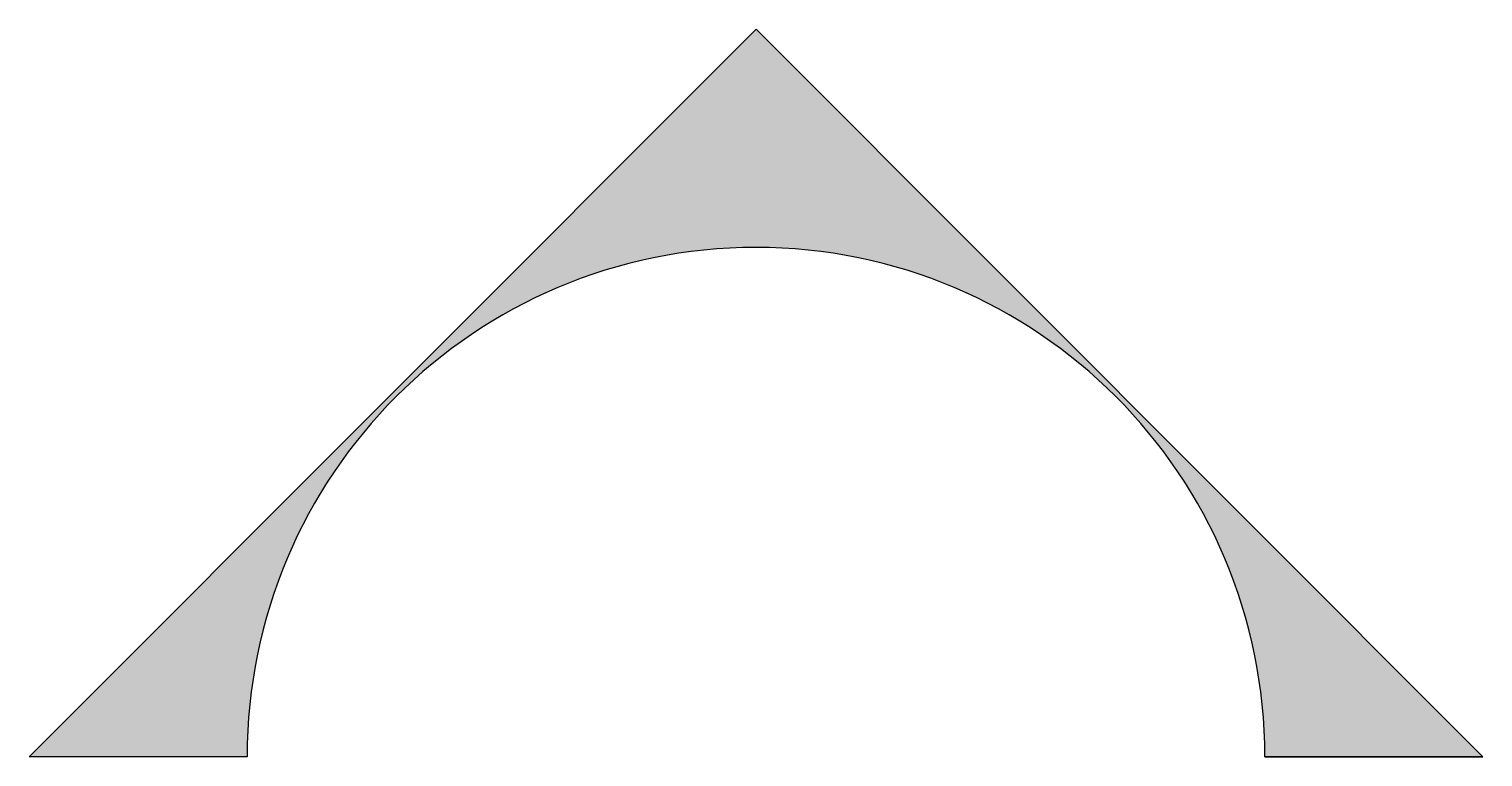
# Model space of a CAD drawing. Extents: x -10 to 10, y 0 to 10.
import ezdxf

# ---------------------------------------------------------------- set-up
doc = ezdxf.new("R2010")
doc.units = 0
doc.header["$LTSCALE"] = 10

msp = doc.modelspace()

# ---------------------------------------------------------------- hatches: boundary and pattern name
h = msp.add_hatch(color=256)
edge = h.paths.add_edge_path()
edge.add_line((-7, 0), (-10, 0))
edge.add_line((-10, 0), (0, 10))
edge.add_line((0, 10), (10, 0))
edge.add_line((10, 0), (7, 0))
edge.add_arc((0, 0), 7, 0, 180)

# ---------------------------------------------------------------- linework, layer by layer
msp.add_line((7, 0), (10, 0))
msp.add_lwpolyline([(-7, 0), (-10, 0), (0, 10), (10, 0), (7, 0, 1), (-7, 0)], format="xyb")

doc.saveas('drawing.dxf')
